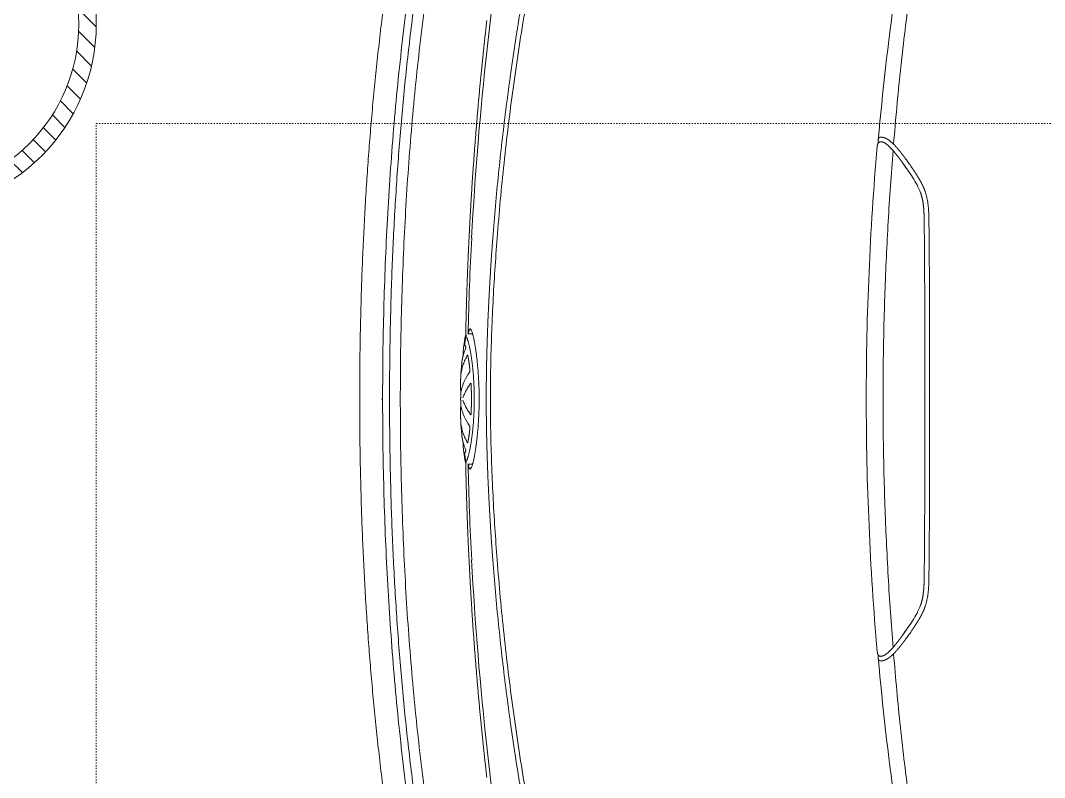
# Model space of a CAD drawing. Extents: x -1417 to 34975, y -245 to 8298.
# Drawn here: x 30842.7 to 30925.2, y 991.8 to 1052.8 of the extents above; entities that cross this region are included whole.
import ezdxf
from ezdxf.xclip import XClip

# ---------------------------------------------------------------- set-up
doc = ezdxf.new("R2010")
doc.units = 0
doc.header["$XCLIPFRAME"] = 0
doc.linetypes.add('DOT2', pattern=[0.125, 0, -0.125])
doc.layers.get('0').update_dxf_attribs({"color": 9, "lineweight": 9})
for name, color, linetype, lineweight in [('04', 9, 'Continuous', 9), ('10', 9, 'Continuous', 9), ('20', 9, 'DOT2', 9), ('35H', 9, 'Continuous', 9)]:
    doc.layers.add(name, color=color, linetype=linetype, lineweight=lineweight)

# ---------------------------------------------------------------- blocks, each defined once
blk = doc.blocks.new('p-araba-polo')
at = {"extrusion": (0, 0, -1)}
for p, q in [((3.79074, 0.25761), (3.79091, 0.25763)), ((3.80464, 0.1298), (3.80467, 0.1298)), ((3.80465, 0.12959), (3.80465, 0.12959)), ((3.825, 0.05418), (3.825, 0.05418)), ((3.82749, 0.05241), (3.82504, 0.0525)), ((3.83399, 0.01603), (3.83399, 0.01568)), ((3.83407, 0.01405), (3.8341, 0.01382)), ((3.83369, 0.00628), (3.83371, 0.0061)), ((3.89702, 0), (3.89778, 0)), ((3.45959, 0), (3.45965, 0))]:
    blk.add_line(p, q, dxfattribs=at)
for p, q in [((3.45959, 0), (3.45965, 0)), ((3.89702, 0), (3.89778, 0)), ((3.83369, -0.00628), (3.83371, -0.0061)), ((3.83399, -0.01603), (3.83399, -0.01568)), ((3.83407, -0.01405), (3.8341, -0.01382)), ((3.825, -0.05418), (3.825, -0.05418)), ((3.82749, -0.05241), (3.82504, -0.0525)), ((3.80464, -0.1298), (3.80467, -0.1298)), ((3.80465, -0.12959), (3.80465, -0.12959)), ((3.79074, -0.25761), (3.79091, -0.25762))]:
    blk.add_line(p, q)
for points, degree, knots in [([(3.81742, 0.64441), (3.8199, 0.63799), (3.82486, 0.62513), (3.83179, 0.60561), (3.83837, 0.5859), (3.84459, 0.566), (3.85047, 0.54593), (3.85602, 0.52571), (3.86125, 0.50535), (3.86618, 0.48486), (3.87081, 0.46426), (3.87516, 0.44355), (3.87923, 0.42276), (3.88305, 0.40188), (3.88661, 0.38093), (3.88992, 0.35993), (3.893, 0.33887), (3.89585, 0.31777), (3.89848, 0.29664), (3.9009, 0.27548), (3.90311, 0.2543), (3.90512, 0.2331), (3.90693, 0.21189), (3.90856, 0.19068), (3.91, 0.16947), (3.91126, 0.14826), (3.91235, 0.12705), (3.91326, 0.10585), (3.914, 0.08466), (3.91457, 0.06349), (3.91498, 0.04232), (3.91523, 0.02116), (3.91526, 0.00705), (3.91528, 0)], 3, [0, 0, 0, 0, 0.031503, 0.063111, 0.094824, 0.126637, 0.158547, 0.190546, 0.222628, 0.254786, 0.287011, 0.319297, 0.351636, 0.384021, 0.416445, 0.448899, 0.481372, 0.513858, 0.546357, 0.578861, 0.611362, 0.643854, 0.676332, 0.708795, 0.741239, 0.773662, 0.806063, 0.838441, 0.870794, 0.903125, 0.935433, 0.967723, 1, 1, 1, 1]), ([(3.89681, 0), (3.89677, 0.01209), (3.89668, 0.03627), (3.89592, 0.07253), (3.89472, 0.10879), (3.893, 0.14502), (3.89078, 0.18122), (3.88803, 0.21739), (3.88473, 0.25351), (3.88084, 0.28957), (3.87635, 0.32556), (3.87122, 0.36147), (3.86539, 0.39727), (3.85883, 0.43295), (3.85148, 0.46847), (3.84326, 0.5038), (3.83413, 0.5389), (3.82397, 0.57372), (3.8128, 0.60824), (3.80432, 0.63089), (3.80008, 0.64221)], 3, [0, 0, 0, 0, 0.055558, 0.111113, 0.166668, 0.222224, 0.277781, 0.333337, 0.388894, 0.44445, 0.500005, 0.55556, 0.611116, 0.666671, 0.722227, 0.777783, 0.833339, 0.888892, 0.944445, 1, 1, 1, 1]), ([(3.72994, 0.54604), (3.73264, 0.53633), (3.73805, 0.51692), (3.74565, 0.48765), (3.75287, 0.45828), (3.75968, 0.42881), (3.76609, 0.39923), (3.77208, 0.36956), (3.77765, 0.33981), (3.78281, 0.30999), (3.78754, 0.28008), (3.79185, 0.25011), (3.79573, 0.22007), (3.79916, 0.18997), (3.80219, 0.15981), (3.80383, 0.13967), (3.80465, 0.12959)], 3, [0, 0, 0, 0, 0.071461, 0.142913, 0.214376, 0.285822, 0.357282, 0.428734, 0.500167, 0.571583, 0.64299, 0.714393, 0.785796, 0.857198, 0.928599, 1, 1, 1, 1]), ([(3.77711, 0.5097), (3.78244, 0.4843), (3.7966, 0.40882), (3.81414, 0.28235), (3.82249, 0.1806), (3.82515, 0.12975)], 3, [0, 0, 0, 0, 0.20268, 0.601651, 1, 1, 1, 1]), ([(3.48556, 0.2052), (3.48473, 0.21503), (3.48306, 0.23466), (3.47914, 0.27381), (3.47334, 0.32271), (3.46687, 0.36659), (3.46194, 0.39586), (3.45932, 0.41061), (3.45657, 0.4254), (3.4546, 0.43525), (3.45361, 0.44019)], 3, [0, 0, 0, 0, 0.12452, 0.248713, 0.496885, 0.746467, 0.809383, 0.872586, 0.936113, 1, 1, 1, 1]), ([(3.88258, 0), (3.88254, 0.01154), (3.88246, 0.03461), (3.88176, 0.06921), (3.88065, 0.10381), (3.87907, 0.13838), (3.87703, 0.17293), (3.8745, 0.20745), (3.87145, 0.24192), (3.86787, 0.27635), (3.86371, 0.31071), (3.85904, 0.34413), (3.85392, 0.37661), (3.85005, 0.3976), (3.84812, 0.40809)], 3, [0, 0, 0, 0, 0.084393, 0.168775, 0.253159, 0.337558, 0.421942, 0.506321, 0.590718, 0.675107, 0.759486, 0.843869, 0.92194, 1, 1, 1, 1]), ([(3.85654, 0.40987), (3.85802, 0.40194), (3.86099, 0.38606), (3.86495, 0.36215), (3.8686, 0.3382), (3.87191, 0.3142), (3.87492, 0.29015), (3.87764, 0.26607), (3.88009, 0.24197), (3.88227, 0.21783), (3.8842, 0.19368), (3.88589, 0.16951), (3.88733, 0.14532), (3.88854, 0.12112), (3.88953, 0.09691), (3.89029, 0.07269), (3.89083, 0.04846), (3.89117, 0.02423), (3.89121, 0.00808), (3.89123, 0)], 3, [0, 0, 0, 0, 0.058823, 0.117646, 0.17647, 0.235293, 0.294117, 0.35294, 0.411764, 0.470587, 0.529411, 0.588234, 0.647058, 0.705882, 0.764705, 0.823529, 0.882353, 0.941176, 1, 1, 1, 1]), ([(3.79427, 0.25822), (3.79543, 0.24968), (3.79774, 0.23261), (3.80081, 0.20694), (3.80358, 0.18124), (3.80605, 0.15549), (3.80742, 0.1383), (3.80811, 0.1297)], 3, [0, 0, 0, 0, 0.200035, 0.400025, 0.600021, 0.8, 1, 1, 1, 1]), ([(3.48804, 0.20746), (3.48762, 0.20711), (3.48676, 0.20639), (3.48596, 0.2056), (3.48556, 0.2052)], 3, [0, 0, 0, 0, 0.499798, 1, 1, 1, 1]), ([(3.49759, 0.20983), (3.49766, 0.20967), (3.49779, 0.20936), (3.49791, 0.20861), (3.4979, 0.20795), (3.49786, 0.20748)], 3, [0, 0, 0, 0, 0.249881, 0.499707, 1, 1, 1, 1]), ([(3.48725, 0.20146), (3.48683, 0.201), (3.4864, 0.20053), (3.48598, 0.20005), (3.48598, 0.20004)], 3, [0, 0, 0, 0, 0.98477, 1, 1, 1, 1]), ([(3.49406, 0), (3.49403, 0.00953), (3.49396, 0.02861), (3.49341, 0.05721), (3.49256, 0.08581), (3.49139, 0.1144), (3.48991, 0.14297), (3.48815, 0.17152), (3.4867, 0.19053), (3.48598, 0.20004)], 3, [0, 0, 0, 0, 0.142857, 0.285713, 0.428571, 0.57143, 0.714285, 0.857141, 1, 1, 1, 1]), ([(3.48598, 0.20004), (3.48598, 0.20003), (3.48598, 0.20002), (3.48598, 0.19998), (3.48598, 0.20001), (3.48598, 0.20003), (3.48598, 0.20004), (3.48598, 0.20004), (3.48598, 0.20004), (3.48598, 0.20004)], 3, [0, 0, 0, 0, 0.339646, 0.501479, 0.627426, 1, 1, 1, 1, 1, 1, 1]), ([(3.49224, 0.20591), (3.49179, 0.2056), (3.49091, 0.20499), (3.48964, 0.20389), (3.48842, 0.20271), (3.48764, 0.20187), (3.48725, 0.20146)], 3, [0, 0, 0, 0, 0.251991, 0.502315, 0.75048, 1, 1, 1, 1]), ([(3.47115, 0.18677), (3.47153, 0.18733), (3.4723, 0.18844), (3.47386, 0.19066), (3.47505, 0.1923), (3.47584, 0.1934)], 3, [0, 0, 0, 0, 0.250034, 0.500022, 1, 1, 1, 1]), ([(3.47866, 0.19072), (3.47791, 0.18967), (3.4764, 0.18758), (3.47494, 0.18546), (3.47421, 0.1844)], 3, [0, 0, 0, 0, 0.499955, 1, 1, 1, 1]), ([(3.47421, 0.1844), (3.47289, 0.18244), (3.47025, 0.17855), (3.46653, 0.17254), (3.46472, 0.1682), (3.46382, 0.16604)], 3, [0, 0, 0, 0, 0.334985, 0.668743, 1, 1, 1, 1]), ([(3.45704, 0.13897), (3.45705, 0.14025), (3.45709, 0.14296), (3.45716, 0.14754), (3.45735, 0.15241), (3.45782, 0.15742), (3.4585, 0.16133), (3.45927, 0.16444), (3.45977, 0.16598), (3.46001, 0.16675)], 3, [0, 0, 0, 0, 0.137192, 0.28895, 0.489273, 0.658174, 0.826629, 0.913291, 1, 1, 1, 1]), ([(3.46085, 0.13888), (3.46074, 0.1273), (3.46054, 0.10415), (3.46045, 0.06942), (3.46038, 0.0347), (3.46038, 0.01156), (3.46038, 0)], 3, [0, 0, 0, 0, 0.250071, 0.500208, 0.75029, 1, 1, 1, 1]), ([(3.80465, 0.12959), (3.80528, 0.12098), (3.80655, 0.10374), (3.80802, 0.07785), (3.80914, 0.05193), (3.8099, 0.02598), (3.81, 0.00866), (3.81005, 0)], 3, [0, 0, 0, 0, 0.200002, 0.400004, 0.600006, 0.800004, 1, 1, 1, 1]), ([(3.81912, 0), (3.81913, 0.00159), (3.81914, 0.00477), (3.81926, 0.00951), (3.81945, 0.01418), (3.81971, 0.01874), (3.82003, 0.02317), (3.82041, 0.02742), (3.82083, 0.03148), (3.82147, 0.03676), (3.82237, 0.0428), (3.8235, 0.04876), (3.82459, 0.05312), (3.82559, 0.05592), (3.82613, 0.05627), (3.8264, 0.05645)], 3, [0, 0, 0, 0, 0.053459, 0.106949, 0.160444, 0.213932, 0.267411, 0.320881, 0.374346, 0.427801, 0.542282, 0.656752, 0.771187, 0.885587, 1, 1, 1, 1]), ([(3.8264, 0.05645), (3.82652, 0.05641), (3.82676, 0.05634), (3.82706, 0.05571), (3.82733, 0.05471), (3.82752, 0.05354), (3.82763, 0.0527), (3.82766, 0.0524)], 3, [0, 0, 0, 0, 0.222511, 0.444984, 0.66744, 0.889893, 1, 1, 1, 1]), ([(3.83076, 0.04783), (3.83073, 0.04804), (3.83064, 0.04868), (3.83046, 0.04953), (3.83019, 0.05019), (3.82998, 0.05027), (3.82987, 0.05031)], 3, [0, 0, 0, 0, 0.124986, 0.416626, 0.708282, 1, 1, 1, 1]), ([(3.82987, 0.05031), (3.82998, 0.05027), (3.83021, 0.05017), (3.83049, 0.04943), (3.83065, 0.04861), (3.83072, 0.04809), (3.83073, 0.04805)], 3, [0, 0, 0, 0, 0.324984, 0.649899, 0.974799, 1, 1, 1, 1]), ([(3.82865, 0.04841), (3.82865, 0.04841), (3.82865, 0.04841), (3.82865, 0.04841), (3.82865, 0.04841), (3.82865, 0.04841), (3.82865, 0.04841), (3.82865, 0.04841), (3.82865, 0.04841), (3.82865, 0.04841), (3.82865, 0.04841), (3.82865, 0.04841), (3.82865, 0.04841)], 6, [0, 0, 0, 0, 0, 0, 0, 1, 1, 1, 1, 1, 1, 1, 1, 1, 1, 1, 1, 1]), ([(3.82865, 0.04841), (3.82865, 0.04841), (3.82865, 0.04841), (3.82865, 0.04841), (3.82865, 0.04841), (3.82865, 0.04841), (3.82865, 0.04841), (3.82865, 0.04841), (3.82865, 0.04841), (3.82865, 0.04841), (3.82865, 0.04841), (3.82865, 0.04841), (3.82865, 0.04841)], 6, [0, 0, 0, 0, 0, 0, 0, 1, 1, 1, 1, 1, 1, 1, 1, 1, 1, 1, 1, 1]), ([(3.82865, 0.04841), (3.82865, 0.04841), (3.82865, 0.04841), (3.82865, 0.04841), (3.82865, 0.04841), (3.82865, 0.04841), (3.82865, 0.04841), (3.82865, 0.04841), (3.82865, 0.04841), (3.82865, 0.04841), (3.82865, 0.04841), (3.82865, 0.04841), (3.82865, 0.04841)], 6, [0, 0, 0, 0, 0, 0, 0, 1, 1, 1, 1, 1, 1, 1, 1, 1, 1, 1, 1, 1]), ([(3.82865, 0.04841), (3.82865, 0.04841), (3.82865, 0.04841), (3.82865, 0.04841), (3.82865, 0.04841), (3.82865, 0.04841), (3.82865, 0.04841), (3.82865, 0.04841), (3.82865, 0.04841), (3.82865, 0.04841), (3.82865, 0.04841), (3.82865, 0.04841), (3.82865, 0.04841)], 6, [0, 0, 0, 0, 0, 0, 0, 1, 1, 1, 1, 1, 1, 1, 1, 1, 1, 1, 1, 1]), ([(3.82993, 0.04216), (3.83004, 0.04245), (3.83027, 0.04303), (3.83059, 0.04352), (3.83078, 0.04358), (3.83087, 0.04362)], 3, [0, 0, 0, 0, 0.333368, 0.666619, 1, 1, 1, 1]), ([(3.83068, 0.04838), (3.83068, 0.04838), (3.83068, 0.04838), (3.83068, 0.04838), (3.83068, 0.04838), (3.83068, 0.04838), (3.83068, 0.04838)], 3, [0, 0, 0, 0, 1, 1, 1, 1, 1, 1, 1]), ([(3.83068, 0.04838), (3.83068, 0.04838), (3.83068, 0.04838), (3.83068, 0.04838), (3.83068, 0.04838), (3.83068, 0.04838), (3.83068, 0.04838)], 3, [0, 0, 0, 0, 1, 1, 1, 1, 1, 1, 1]), ([(3.83214, 0.03443), (3.83212, 0.03499), (3.83208, 0.03639), (3.83198, 0.03838), (3.83184, 0.04026), (3.83166, 0.04175), (3.83144, 0.04282), (3.83118, 0.04349), (3.83097, 0.04358), (3.83087, 0.04362)], 3, [0, 0, 0, 0, 0.095639, 0.246362, 0.397085, 0.547809, 0.698525, 0.849236, 1, 1, 1, 1]), ([(3.82822, 0.03517), (3.82807, 0.03433), (3.82776, 0.03264), (3.82732, 0.02975), (3.82689, 0.02662), (3.82663, 0.02434), (3.8265, 0.0232)], 3, [0, 0, 0, 0, 0.250018, 0.499981, 0.749953, 1, 1, 1, 1]), ([(3.8265, 0.0232), (3.82663, 0.02434), (3.82689, 0.02662), (3.82732, 0.02975), (3.82776, 0.03264), (3.82807, 0.03433), (3.82822, 0.03517)], 3, [0, 0, 0, 0, 0.250047, 0.500019, 0.749982, 1, 1, 1, 1]), ([(3.82843, 0.03528), (3.82838, 0.03533), (3.8283, 0.03542), (3.82825, 0.03525), (3.82822, 0.03517)], 3, [0, 0, 0, 0, 0.499975, 1, 1, 1, 1]), ([(3.82822, 0.03517), (3.82825, 0.03525), (3.8283, 0.03542), (3.82838, 0.03533), (3.82843, 0.03528)], 3, [0, 0, 0, 0, 0.500025, 1, 1, 1, 1]), ([(3.83296, 0.02424), (3.83263, 0.02547), (3.83196, 0.02794), (3.83045, 0.03162), (3.8291, 0.03406), (3.82843, 0.03528)], 3, [0, 0, 0, 0, 0.333484, 0.666792, 1, 1, 1, 1]), ([(3.82843, 0.03528), (3.8291, 0.03406), (3.83045, 0.03162), (3.83196, 0.02794), (3.83263, 0.02547), (3.83296, 0.02424)], 3, [0, 0, 0, 0, 0.333208, 0.666516, 1, 1, 1, 1]), ([(3.83192, 0.03522), (3.83168, 0.03607), (3.83118, 0.03776), (3.83049, 0.03945), (3.83015, 0.04029)], 3, [0, 0, 0, 0, 0.500043, 1, 1, 1, 1]), ([(3.8265, 0.0232), (3.82649, 0.02302), (3.82647, 0.02267), (3.82656, 0.02206), (3.82666, 0.02185), (3.82672, 0.02174)], 3, [0, 0, 0, 0, 0.33283, 0.66493, 1, 1, 1, 1]), ([(3.82672, 0.02174), (3.82666, 0.02185), (3.82656, 0.02206), (3.82647, 0.02267), (3.82649, 0.02302), (3.8265, 0.0232)], 3, [0, 0, 0, 0, 0.33507, 0.66717, 1, 1, 1, 1]), ([(3.834, 0.01578), (3.83396, 0.01719), (3.83387, 0.02001), (3.83326, 0.02283), (3.83296, 0.02424)], 3, [0, 0, 0, 0, 0.5, 1, 1, 1, 1]), ([(3.83296, 0.02424), (3.83326, 0.02283), (3.83387, 0.02001), (3.83396, 0.01719), (3.834, 0.01578)], 3, [0, 0, 0, 0, 0.5, 1, 1, 1, 1]), ([(3.826, 0.01258), (3.82595, 0.01263), (3.82583, 0.01272), (3.82567, 0.01244), (3.82564, 0.01209), (3.82562, 0.01191)], 3, [0, 0, 0, 0, 0.339087, 0.670021, 1, 1, 1, 1]), ([(3.82562, 0.01191), (3.82564, 0.01209), (3.82567, 0.01244), (3.82583, 0.01272), (3.82595, 0.01263), (3.826, 0.01258)], 3, [0, 0, 0, 0, 0.329979, 0.660913, 1, 1, 1, 1]), ([(3.83219, 0.0009), (3.83182, 0.00189), (3.83108, 0.00385), (3.82963, 0.00678), (3.82798, 0.00969), (3.82666, 0.01162), (3.826, 0.01258)], 3, [0, 0, 0, 0, 0.249999, 0.5, 0.75, 1, 1, 1, 1]), ([(3.826, 0.01258), (3.82666, 0.01162), (3.82798, 0.00969), (3.82963, 0.00678), (3.83108, 0.00385), (3.83182, 0.00189), (3.83219, 0.0009)], 3, [0, 0, 0, 0, 0.25, 0.5, 0.750001, 1, 1, 1, 1]), ([(3.83367, 0.00843), (3.83367, 0.00842), (3.83367, 0.00842), (3.83367, 0.00842), (3.83367, 0.00842), (3.83367, 0.00843), (3.83367, 0.00843)], 3, [0, 0, 0, 0, 1, 1, 1, 1.000001, 1.000001, 1.000001, 1.000001]), ([(3.83409, 0.01396), (3.83418, 0.01259), (3.83434, 0.00999), (3.83406, 0.00738), (3.83393, 0.00614)], 3, [0, 0, 0, 0, 0.525068, 1, 1, 1, 1]), ([(3.834, 0.01578), (3.834, 0.01568), (3.834, 0.01547), (3.83403, 0.01488), (3.83406, 0.01428), (3.83408, 0.01407), (3.83409, 0.01396)], 3, [0, 0, 0, 0, 0.244155, 0.495076, 0.749761, 1, 1, 1, 1]), ([(3.46085, -0.13888), (3.46074, -0.1273), (3.46054, -0.10415), (3.46045, -0.06942), (3.46038, -0.0347), (3.46038, -0.01156), (3.46038, 0)], 3, [0, 0, 0, 0, 0.250071, 0.500208, 0.75029, 1, 1, 1, 1]), ([(3.49406, 0), (3.49403, -0.00953), (3.49396, -0.02861), (3.49341, -0.05721), (3.49256, -0.08581), (3.49139, -0.1144), (3.48991, -0.14297), (3.48815, -0.17152), (3.4867, -0.19053), (3.48598, -0.20004)], 3, [0, 0, 0, 0, 0.142857, 0.285713, 0.428571, 0.57143, 0.714285, 0.857141, 1, 1, 1, 1]), ([(3.89681, 0), (3.89677, -0.01209), (3.89668, -0.03627), (3.89592, -0.07253), (3.89472, -0.10878), (3.893, -0.14501), (3.89078, -0.18122), (3.88803, -0.21739), (3.88473, -0.25351), (3.88084, -0.28957), (3.87635, -0.32556), (3.87122, -0.36147), (3.86539, -0.39727), (3.85883, -0.43294), (3.85148, -0.46846), (3.84326, -0.5038), (3.83413, -0.5389), (3.82397, -0.57372), (3.8128, -0.60824), (3.80432, -0.63088), (3.80008, -0.64221)], 3, [0, 0, 0, 0, 0.055558, 0.111113, 0.166668, 0.222224, 0.277781, 0.333337, 0.388894, 0.44445, 0.500005, 0.55556, 0.611116, 0.666671, 0.722227, 0.777783, 0.833339, 0.888892, 0.944445, 1, 1, 1, 1]), ([(3.80465, -0.12959), (3.80528, -0.12098), (3.80655, -0.10374), (3.80802, -0.07785), (3.80914, -0.05193), (3.8099, -0.02598), (3.81, -0.00866), (3.81005, 0)], 3, [0, 0, 0, 0, 0.200002, 0.400004, 0.600006, 0.800004, 1, 1, 1, 1]), ([(3.81742, -0.64441), (3.8199, -0.63799), (3.82486, -0.62513), (3.83179, -0.60561), (3.83837, -0.5859), (3.84459, -0.566), (3.85047, -0.54593), (3.85602, -0.52571), (3.86125, -0.50535), (3.86618, -0.48486), (3.87081, -0.46426), (3.87516, -0.44355), (3.87923, -0.42275), (3.88305, -0.40188), (3.88661, -0.38093), (3.88992, -0.35992), (3.893, -0.33887), (3.89585, -0.31777), (3.89848, -0.29664), (3.9009, -0.27548), (3.90311, -0.25429), (3.90512, -0.2331), (3.90693, -0.21189), (3.90856, -0.19068), (3.91, -0.16947), (3.91126, -0.14826), (3.91235, -0.12705), (3.91326, -0.10585), (3.914, -0.08466), (3.91457, -0.06348), (3.91498, -0.04231), (3.91523, -0.02115), (3.91526, -0.00705), (3.91528, 0)], 3, [0, 0, 0, 0, 0.031503, 0.063111, 0.094824, 0.126637, 0.158547, 0.190546, 0.222628, 0.254786, 0.287011, 0.319297, 0.351636, 0.384021, 0.416445, 0.448899, 0.481372, 0.513858, 0.546357, 0.578861, 0.611362, 0.643854, 0.676332, 0.708795, 0.741239, 0.773662, 0.806063, 0.838441, 0.870794, 0.903125, 0.935433, 0.967723, 1, 1, 1, 1]), ([(3.81912, 0), (3.81913, -0.00159), (3.81914, -0.00477), (3.81926, -0.00951), (3.81945, -0.01418), (3.81971, -0.01874), (3.82003, -0.02317), (3.82041, -0.02742), (3.82083, -0.03148), (3.82147, -0.03676), (3.82237, -0.0428), (3.8235, -0.04876), (3.82459, -0.05312), (3.82559, -0.05592), (3.82613, -0.05627), (3.8264, -0.05645)], 3, [0, 0, 0, 0, 0.053459, 0.106949, 0.160444, 0.213932, 0.267411, 0.320881, 0.374346, 0.427801, 0.542282, 0.656752, 0.771187, 0.885587, 1, 1, 1, 1]), ([(3.88258, 0), (3.88254, -0.01154), (3.88246, -0.03461), (3.88176, -0.06921), (3.88065, -0.1038), (3.87907, -0.13838), (3.87703, -0.17293), (3.8745, -0.20745), (3.87145, -0.24192), (3.86787, -0.27635), (3.86371, -0.31071), (3.85904, -0.34413), (3.85392, -0.37661), (3.85005, -0.3976), (3.84812, -0.40809)], 3, [0, 0, 0, 0, 0.084393, 0.168775, 0.253159, 0.337558, 0.421942, 0.506321, 0.590718, 0.675107, 0.759486, 0.843869, 0.92194, 1, 1, 1, 1]), ([(3.85654, -0.40987), (3.85802, -0.40193), (3.86099, -0.38606), (3.86495, -0.36215), (3.8686, -0.3382), (3.87191, -0.31419), (3.87492, -0.29015), (3.87764, -0.26607), (3.88009, -0.24196), (3.88227, -0.21783), (3.8842, -0.19368), (3.88589, -0.1695), (3.88733, -0.14532), (3.88854, -0.12112), (3.88953, -0.0969), (3.89029, -0.07268), (3.89083, -0.04846), (3.89117, -0.02423), (3.89121, -0.00808), (3.89123, 0)], 3, [0, 0, 0, 0, 0.058823, 0.117646, 0.17647, 0.235293, 0.294117, 0.35294, 0.411764, 0.470587, 0.529411, 0.588234, 0.647058, 0.705882, 0.764705, 0.823529, 0.882353, 0.941176, 1, 1, 1, 1]), ([(3.83219, -0.0009), (3.83182, -0.00188), (3.83108, -0.00385), (3.82963, -0.00677), (3.82798, -0.00969), (3.82666, -0.01162), (3.826, -0.01258)], 3, [0, 0, 0, 0, 0.249999, 0.5, 0.75, 1, 1, 1, 1]), ([(3.826, -0.01258), (3.82666, -0.01162), (3.82798, -0.00969), (3.82963, -0.00677), (3.83108, -0.00385), (3.83182, -0.00188), (3.83219, -0.0009)], 3, [0, 0, 0, 0, 0.25, 0.5, 0.750001, 1, 1, 1, 1]), ([(3.83409, -0.01396), (3.83418, -0.01259), (3.83434, -0.00999), (3.83406, -0.00738), (3.83393, -0.00614)], 3, [0, 0, 0, 0, 0.525068, 1, 1, 1, 1]), ([(3.826, -0.01258), (3.82595, -0.01263), (3.82583, -0.01272), (3.82567, -0.01243), (3.82564, -0.01209), (3.82562, -0.01191)], 3, [0, 0, 0, 0, 0.339087, 0.670021, 1, 1, 1, 1]), ([(3.82562, -0.01191), (3.82564, -0.01209), (3.82567, -0.01243), (3.82583, -0.01272), (3.82595, -0.01263), (3.826, -0.01258)], 3, [0, 0, 0, 0, 0.329979, 0.660913, 1, 1, 1, 1]), ([(3.834, -0.01578), (3.83396, -0.01719), (3.83387, -0.02001), (3.83326, -0.02283), (3.83296, -0.02424)], 3, [0, 0, 0, 0, 0.5, 1, 1, 1, 1]), ([(3.83296, -0.02424), (3.83326, -0.02283), (3.83387, -0.02001), (3.83396, -0.01719), (3.834, -0.01578)], 3, [0, 0, 0, 0, 0.5, 1, 1, 1, 1]), ([(3.83367, -0.00842), (3.83367, -0.00842), (3.83367, -0.00842), (3.83367, -0.00842), (3.83367, -0.00842), (3.83367, -0.00842), (3.83367, -0.00842)], 3, [0, 0, 0, 0, 1, 1, 1, 1.000001, 1.000001, 1.000001, 1.000001]), ([(3.834, -0.01578), (3.834, -0.01568), (3.834, -0.01547), (3.83403, -0.01488), (3.83406, -0.01428), (3.83408, -0.01406), (3.83409, -0.01396)], 3, [0, 0, 0, 0, 0.244155, 0.495076, 0.749761, 1, 1, 1, 1]), ([(3.8265, -0.0232), (3.82649, -0.02302), (3.82647, -0.02266), (3.82656, -0.02206), (3.82666, -0.02185), (3.82672, -0.02174)], 3, [0, 0, 0, 0, 0.33283, 0.66493, 1, 1, 1, 1]), ([(3.82672, -0.02174), (3.82666, -0.02185), (3.82656, -0.02206), (3.82647, -0.02266), (3.82649, -0.02302), (3.8265, -0.0232)], 3, [0, 0, 0, 0, 0.33507, 0.66717, 1, 1, 1, 1]), ([(3.82822, -0.03516), (3.82807, -0.03432), (3.82776, -0.03264), (3.82732, -0.02975), (3.82689, -0.02662), (3.82663, -0.02434), (3.8265, -0.0232)], 3, [0, 0, 0, 0, 0.250018, 0.499981, 0.749953, 1, 1, 1, 1]), ([(3.8265, -0.0232), (3.82663, -0.02434), (3.82689, -0.02662), (3.82732, -0.02975), (3.82776, -0.03264), (3.82807, -0.03432), (3.82822, -0.03516)], 3, [0, 0, 0, 0, 0.250047, 0.500019, 0.749982, 1, 1, 1, 1]), ([(3.83296, -0.02424), (3.83263, -0.02547), (3.83196, -0.02794), (3.83045, -0.03162), (3.8291, -0.03406), (3.82843, -0.03528)], 3, [0, 0, 0, 0, 0.333484, 0.666792, 1, 1, 1, 1]), ([(3.82843, -0.03528), (3.8291, -0.03406), (3.83045, -0.03162), (3.83196, -0.02794), (3.83263, -0.02547), (3.83296, -0.02424)], 3, [0, 0, 0, 0, 0.333208, 0.666516, 1, 1, 1, 1]), ([(3.82843, -0.03528), (3.82838, -0.03533), (3.8283, -0.03542), (3.82825, -0.03525), (3.82822, -0.03516)], 3, [0, 0, 0, 0, 0.499975, 1, 1, 1, 1]), ([(3.82822, -0.03516), (3.82825, -0.03525), (3.8283, -0.03542), (3.82838, -0.03533), (3.82843, -0.03528)], 3, [0, 0, 0, 0, 0.500025, 1, 1, 1, 1]), ([(3.83192, -0.03522), (3.83168, -0.03607), (3.83118, -0.03776), (3.83049, -0.03945), (3.83015, -0.04029)], 3, [0, 0, 0, 0, 0.500043, 1, 1, 1, 1]), ([(3.83214, -0.03443), (3.83212, -0.03499), (3.83208, -0.03639), (3.83198, -0.03838), (3.83184, -0.04026), (3.83166, -0.04175), (3.83144, -0.04282), (3.83118, -0.04349), (3.83097, -0.04357), (3.83087, -0.04362)], 3, [0, 0, 0, 0, 0.095639, 0.246362, 0.397085, 0.547809, 0.698525, 0.849236, 1, 1, 1, 1]), ([(3.82865, -0.04841), (3.82865, -0.04841), (3.82865, -0.04841), (3.82865, -0.04841), (3.82865, -0.04841), (3.82865, -0.04841), (3.82865, -0.04841), (3.82865, -0.04841), (3.82865, -0.04841), (3.82865, -0.04841), (3.82865, -0.04841), (3.82865, -0.04841), (3.82865, -0.04841)], 6, [0, 0, 0, 0, 0, 0, 0, 1, 1, 1, 1, 1, 1, 1, 1, 1, 1, 1, 1, 1]), ([(3.82865, -0.04841), (3.82865, -0.04841), (3.82865, -0.04841), (3.82865, -0.04841), (3.82865, -0.04841), (3.82865, -0.04841), (3.82865, -0.04841), (3.82865, -0.04841), (3.82865, -0.04841), (3.82865, -0.04841), (3.82865, -0.04841), (3.82865, -0.04841), (3.82865, -0.04841)], 6, [0, 0, 0, 0, 0, 0, 0, 1, 1, 1, 1, 1, 1, 1, 1, 1, 1, 1, 1, 1]), ([(3.82865, -0.04841), (3.82865, -0.04841), (3.82865, -0.04841), (3.82865, -0.04841), (3.82865, -0.04841), (3.82865, -0.04841), (3.82865, -0.04841), (3.82865, -0.04841), (3.82865, -0.04841), (3.82865, -0.04841), (3.82865, -0.04841), (3.82865, -0.04841), (3.82865, -0.04841)], 6, [0, 0, 0, 0, 0, 0, 0, 1, 1, 1, 1, 1, 1, 1, 1, 1, 1, 1, 1, 1]), ([(3.82865, -0.04841), (3.82865, -0.04841), (3.82865, -0.04841), (3.82865, -0.04841), (3.82865, -0.04841), (3.82865, -0.04841), (3.82865, -0.04841), (3.82865, -0.04841), (3.82865, -0.04841), (3.82865, -0.04841), (3.82865, -0.04841), (3.82865, -0.04841), (3.82865, -0.04841)], 6, [0, 0, 0, 0, 0, 0, 0, 1, 1, 1, 1, 1, 1, 1, 1, 1, 1, 1, 1, 1]), ([(3.83076, -0.04783), (3.83073, -0.04803), (3.83064, -0.04868), (3.83046, -0.04953), (3.83019, -0.05019), (3.82998, -0.05027), (3.82987, -0.05031)], 3, [0, 0, 0, 0, 0.124986, 0.416626, 0.708282, 1, 1, 1, 1]), ([(3.82987, -0.05031), (3.82998, -0.05026), (3.83021, -0.05017), (3.83049, -0.04943), (3.83065, -0.04861), (3.83072, -0.04809), (3.83073, -0.04805)], 3, [0, 0, 0, 0, 0.324984, 0.649899, 0.974799, 1, 1, 1, 1]), ([(3.82993, -0.04216), (3.83004, -0.04245), (3.83027, -0.04303), (3.83059, -0.04352), (3.83078, -0.04358), (3.83087, -0.04362)], 3, [0, 0, 0, 0, 0.333368, 0.666619, 1, 1, 1, 1]), ([(3.83068, -0.04838), (3.83068, -0.04838), (3.83068, -0.04838), (3.83068, -0.04838), (3.83068, -0.04838), (3.83068, -0.04838), (3.83068, -0.04838)], 3, [0, 0, 0, 0, 1, 1, 1, 1, 1, 1, 1]), ([(3.83068, -0.04838), (3.83068, -0.04838), (3.83068, -0.04838), (3.83068, -0.04838), (3.83068, -0.04838), (3.83068, -0.04838), (3.83068, -0.04838)], 3, [0, 0, 0, 0, 1, 1, 1, 1, 1, 1, 1]), ([(3.8264, -0.05645), (3.82652, -0.05641), (3.82676, -0.05633), (3.82706, -0.05571), (3.82733, -0.05471), (3.82752, -0.05354), (3.82763, -0.05269), (3.82766, -0.0524)], 3, [0, 0, 0, 0, 0.222511, 0.444984, 0.66744, 0.889893, 1, 1, 1, 1]), ([(3.72994, -0.54604), (3.73264, -0.53633), (3.73805, -0.51692), (3.74565, -0.48765), (3.75287, -0.45828), (3.75968, -0.4288), (3.76609, -0.39923), (3.77208, -0.36956), (3.77765, -0.33981), (3.78281, -0.30998), (3.78754, -0.28008), (3.79185, -0.25011), (3.79573, -0.22007), (3.79916, -0.18997), (3.80219, -0.15981), (3.80383, -0.13967), (3.80465, -0.12959)], 3, [0, 0, 0, 0, 0.071461, 0.142913, 0.214376, 0.285822, 0.357282, 0.428734, 0.500167, 0.571583, 0.64299, 0.714393, 0.785796, 0.857198, 0.928599, 1, 1, 1, 1]), ([(3.77711, -0.50969), (3.78244, -0.4843), (3.7966, -0.40882), (3.81414, -0.28235), (3.82249, -0.1806), (3.82515, -0.12975)], 3, [0, 0, 0, 0, 0.20268, 0.601651, 1, 1, 1, 1]), ([(3.79427, -0.25822), (3.79543, -0.24968), (3.79774, -0.23261), (3.80081, -0.20694), (3.80358, -0.18124), (3.80605, -0.15549), (3.80742, -0.1383), (3.80811, -0.1297)], 3, [0, 0, 0, 0, 0.200035, 0.400025, 0.600021, 0.8, 1, 1, 1, 1]), ([(3.45704, -0.13897), (3.45705, -0.14025), (3.45709, -0.14296), (3.45716, -0.14754), (3.45735, -0.15241), (3.45782, -0.15742), (3.4585, -0.16133), (3.45927, -0.16444), (3.45977, -0.16598), (3.46001, -0.16675)], 3, [0, 0, 0, 0, 0.137192, 0.28895, 0.489273, 0.658174, 0.826629, 0.913291, 1, 1, 1, 1]), ([(3.47421, -0.18439), (3.47289, -0.18244), (3.47025, -0.17855), (3.46653, -0.17254), (3.46472, -0.1682), (3.46382, -0.16603)], 3, [0, 0, 0, 0, 0.334985, 0.668743, 1, 1, 1, 1]), ([(3.47115, -0.18677), (3.47153, -0.18732), (3.4723, -0.18844), (3.47386, -0.19066), (3.47505, -0.1923), (3.47584, -0.19339)], 3, [0, 0, 0, 0, 0.250034, 0.500022, 1, 1, 1, 1]), ([(3.47866, -0.19072), (3.47791, -0.18967), (3.4764, -0.18758), (3.47494, -0.18546), (3.47421, -0.18439)], 3, [0, 0, 0, 0, 0.499955, 1, 1, 1, 1]), ([(3.48556, -0.2052), (3.48473, -0.21503), (3.48306, -0.23466), (3.47914, -0.27381), (3.47334, -0.32271), (3.46687, -0.36658), (3.46194, -0.39586), (3.45932, -0.4106), (3.45657, -0.4254), (3.4546, -0.43525), (3.45361, -0.44019)], 3, [0, 0, 0, 0, 0.12452, 0.248713, 0.496885, 0.746467, 0.809383, 0.872586, 0.936113, 1, 1, 1, 1]), ([(3.48804, -0.20746), (3.48762, -0.2071), (3.48676, -0.20639), (3.48596, -0.2056), (3.48556, -0.2052)], 3, [0, 0, 0, 0, 0.499798, 1, 1, 1, 1]), ([(3.48598, -0.20004), (3.48598, -0.20003), (3.48598, -0.20001), (3.48598, -0.19998), (3.48598, -0.20001), (3.48598, -0.20003), (3.48598, -0.20004), (3.48598, -0.20004), (3.48598, -0.20004), (3.48598, -0.20004)], 3, [0, 0, 0, 0, 0.339646, 0.501479, 0.627426, 1, 1, 1, 1, 1, 1, 1]), ([(3.48725, -0.20146), (3.48683, -0.20099), (3.4864, -0.20053), (3.48598, -0.20005), (3.48598, -0.20004)], 3, [0, 0, 0, 0, 0.98477, 1, 1, 1, 1]), ([(3.49224, -0.2059), (3.49179, -0.2056), (3.49091, -0.20499), (3.48964, -0.20389), (3.48842, -0.20271), (3.48764, -0.20187), (3.48725, -0.20146)], 3, [0, 0, 0, 0, 0.251991, 0.502315, 0.75048, 1, 1, 1, 1]), ([(3.49759, -0.20982), (3.49766, -0.20967), (3.49779, -0.20935), (3.49791, -0.20861), (3.4979, -0.20795), (3.49786, -0.20748)], 3, [0, 0, 0, 0, 0.249881, 0.499707, 1, 1, 1, 1])]:
    blk.add_open_spline(points, degree=degree, knots=knots)
for points, degree in [([(3.46378, 0.43934), (3.48058, 0.36359), (3.49096, 0.28622), (3.49788, 0.20867)], 3), ([(3.79427, 0.25822), (3.79026, 0.28709), (3.78575, 0.31588), (3.78076, 0.34459), (3.77527, 0.37319), (3.76931, 0.40168)], 5), ([(3.82994, 0.05098), (3.82912, 0.09338), (3.82748, 0.13577), (3.82504, 0.17812), (3.8218, 0.22042), (3.81777, 0.26264), (3.81293, 0.30478)], 6), ([(3.4938, 0.21061), (3.49272, 0.21033), (3.49164, 0.20987), (3.49062, 0.20932), (3.4897, 0.20873), (3.48884, 0.20811), (3.48804, 0.20746)], 6), ([(3.49224, 0.20591), (3.49314, 0.20648), (3.49405, 0.20694), (3.49495, 0.20724), (3.49581, 0.20735), (3.49655, 0.20721), (3.49713, 0.20686)], 6), ([(3.49629, 0.21078), (3.49596, 0.21085), (3.49558, 0.21088), (3.49516, 0.21087), (3.49471, 0.21082), (3.49426, 0.21073), (3.4938, 0.21061)], 6), ([(3.49759, 0.20983), (3.49747, 0.21005), (3.49733, 0.21026), (3.49714, 0.21044), (3.49691, 0.21059), (3.49662, 0.2107), (3.49629, 0.21078)], 6), ([(3.49713, 0.20686), (3.49776, 0.20649), (3.49819, 0.20594), (3.49847, 0.20526), (3.49863, 0.20447), (3.49872, 0.20358), (3.49876, 0.20263)], 6), ([(3.49788, 0.2087), (3.49786, 0.20894), (3.49782, 0.20918), (3.49777, 0.20941), (3.49769, 0.20962), (3.49759, 0.20983)], 5), ([(3.49786, 0.20747), (3.49788, 0.20773), (3.4979, 0.20799), (3.4979, 0.20823), (3.4979, 0.20847), (3.49788, 0.2087)], 5), ([(3.49788, 0.20874), (3.49794, 0.20803), (3.49794, 0.20729), (3.4979, 0.20651)], 3), ([(3.47977, 0.19855), (3.47936, 0.19804), (3.47896, 0.19753), (3.47856, 0.19702), (3.47817, 0.1965), (3.47778, 0.19599)], 5), ([(3.47866, 0.19072), (3.48006, 0.19264), (3.48149, 0.19455), (3.48294, 0.19642), (3.48443, 0.19826), (3.48598, 0.20004)], 5), ([(3.484, 0.20356), (3.48311, 0.20258), (3.48224, 0.20159), (3.4814, 0.20058), (3.48058, 0.19957), (3.47977, 0.19855)], 5), ([(3.48517, 0.2048), (3.48493, 0.20455), (3.4847, 0.20431), (3.48447, 0.20406), (3.48423, 0.20381), (3.484, 0.20356)], 5), ([(3.48556, 0.2052), (3.48543, 0.20507), (3.4853, 0.20493), (3.48517, 0.2048)], 3), ([(3.48598, 0.20004), (3.48623, 0.20033), (3.48648, 0.20061), (3.48674, 0.2009), (3.48699, 0.20117), (3.48725, 0.20146)], 5), ([(3.48725, 0.20146), (3.48804, 0.20231), (3.48881, 0.20312), (3.48961, 0.2039), (3.49046, 0.20465), (3.49134, 0.20533), (3.49224, 0.20591)], 6), ([(3.49871, 0.20339), (3.50458, 0.13577), (3.50754, 0.06789), (3.50755, 0)], 3), ([(3.47584, 0.1934), (3.47536, 0.19274), (3.47488, 0.19208), (3.47441, 0.19142), (3.47394, 0.19076), (3.47347, 0.1901)], 5), ([(3.47421, 0.1844), (3.47508, 0.18567), (3.47596, 0.18695), (3.47686, 0.18821), (3.47775, 0.18947), (3.47866, 0.19072)], 5), ([(3.47778, 0.19599), (3.47738, 0.19547), (3.47699, 0.19495), (3.47661, 0.19444), (3.47622, 0.19392), (3.47584, 0.1934)], 5), ([(3.47115, 0.18677), (3.47009, 0.18523), (3.46905, 0.18368), (3.46802, 0.18212), (3.467, 0.18055), (3.46599, 0.17894), (3.46502, 0.1773)], 6), ([(3.46502, 0.1773), (3.46454, 0.17648), (3.46406, 0.17565), (3.46359, 0.17481), (3.46314, 0.17395), (3.4627, 0.17309), (3.46227, 0.17221)], 6), ([(3.46227, 0.17221), (3.46185, 0.17133), (3.46144, 0.17044), (3.46105, 0.16953), (3.46068, 0.16862), (3.46034, 0.16769), (3.46001, 0.16675)], 6), ([(3.46085, 0.13888), (3.4609, 0.14349), (3.46097, 0.1481), (3.46105, 0.1527), (3.46137, 0.15728), (3.46228, 0.16178), (3.46382, 0.16604)], 6), ([(3.45704, 0.13897), (3.45675, 0.11579), (3.45669, 0.09264), (3.45663, 0.06948), (3.45657, 0.04631), (3.45657, 0.02316), (3.45656, 0)], 6), ([(3.81341, 0), (3.81341, 0.026), (3.81276, 0.052), (3.81163, 0.07793), (3.81008, 0.10384), (3.80811, 0.1297)], 5), ([(3.82514, 0.12975), (3.8265, 0.10396), (3.82747, 0.07815), (3.82804, 0.05233)], 3), ([(3.82302, 0), (3.82302, 0.01318), (3.8238, 0.02632), (3.82566, 0.03786), (3.82749, 0.04619), (3.8289, 0.05031), (3.82987, 0.05031)], 6), ([(3.82987, 0.05031), (3.8289, 0.05031), (3.82749, 0.04619), (3.82566, 0.03786), (3.8238, 0.02632), (3.82302, 0.01318), (3.82302, 0)], 6), ([(3.82426, 0.05166), (3.82441, 0.05194), (3.82455, 0.05216), (3.82468, 0.05233), (3.82481, 0.05244), (3.82493, 0.0525), (3.82504, 0.0525)], 6), ([(3.82514, 0.05248), (3.82513, 0.05249), (3.82511, 0.05249), (3.82509, 0.05249), (3.82508, 0.0525), (3.82506, 0.0525), (3.82504, 0.0525)], 6), ([(3.82504, 0.0525), (3.82505, 0.0525), (3.82505, 0.0525), (3.82506, 0.0525), (3.82506, 0.0525), (3.82507, 0.0525), (3.82507, 0.0525)], 6), ([(3.82759, 0.0524), (3.82757, 0.0524), (3.82756, 0.05241), (3.82754, 0.05241), (3.82752, 0.05241), (3.82751, 0.05241), (3.82749, 0.05241)], 6), ([(3.82749, 0.05241), (3.82751, 0.05241), (3.82753, 0.05241), (3.82755, 0.05241), (3.82756, 0.0524), (3.82758, 0.0524), (3.8276, 0.05239)], 6), ([(3.82749, 0.05241), (3.82751, 0.0524), (3.82754, 0.0524), (3.82756, 0.05239)], 3), ([(3.82756, 0.05239), (3.82754, 0.0524), (3.82751, 0.0524), (3.82749, 0.05241)], 3), ([(3.82924, 0.05163), (3.83003, 0.05111), (3.8302, 0.05056), (3.83031, 0.04996)], 3), ([(3.82987, 0.05031), (3.83007, 0.05031), (3.83026, 0.05013), (3.83042, 0.04975), (3.83057, 0.04919), (3.83069, 0.04844), (3.8308, 0.04752)], 6), ([(3.8308, 0.04752), (3.83069, 0.04844), (3.83057, 0.04919), (3.83042, 0.04975), (3.83026, 0.05013), (3.83007, 0.05031), (3.82987, 0.05031)], 6), ([(3.83087, 0.04362), (3.83072, 0.04473), (3.83055, 0.04585), (3.83039, 0.04697), (3.83022, 0.04808), (3.83005, 0.0492), (3.82987, 0.05031)], 6), ([(3.82987, 0.05031), (3.83005, 0.0492), (3.83022, 0.04808), (3.83039, 0.04697), (3.83055, 0.04585), (3.83072, 0.04473), (3.83087, 0.04362)], 6), ([(3.83033, 0.04983), (3.83033, 0.04982), (3.83033, 0.04982), (3.83033, 0.04981)], 3), ([(3.83033, 0.04983), (3.83033, 0.04982), (3.83033, 0.04982), (3.83033, 0.04981)], 3), ([(3.82991, 0.04193), (3.82984, 0.04182), (3.82998, 0.04072), (3.83011, 0.04043)], 3), ([(3.82991, 0.04193), (3.82984, 0.04182), (3.82998, 0.04072), (3.83011, 0.04043)], 3), ([(3.82993, 0.04216), (3.83008, 0.04257), (3.83023, 0.04292), (3.83037, 0.0432), (3.8305, 0.04341), (3.83063, 0.04355), (3.83075, 0.04362), (3.83087, 0.04362)], 7), ([(3.83069, 0.04831), (3.83106, 0.04597), (3.8314, 0.04361), (3.83172, 0.04126)], 3), ([(3.82822, 0.03517), (3.82796, 0.03378), (3.8277, 0.03227), (3.82744, 0.03065), (3.82719, 0.02892), (3.82694, 0.0271), (3.82671, 0.02519), (3.8265, 0.0232)], 7), ([(3.82822, 0.03517), (3.82824, 0.03526), (3.82826, 0.03532), (3.82829, 0.03537), (3.82832, 0.03539), (3.82835, 0.03538), (3.82839, 0.03534), (3.82843, 0.03528)], 7), ([(3.82843, 0.03528), (3.82839, 0.03534), (3.82835, 0.03538), (3.82832, 0.03539), (3.82829, 0.03537), (3.82826, 0.03532), (3.82824, 0.03526), (3.82822, 0.03517)], 7), ([(3.83179, 0.03549), (3.83183, 0.03546), (3.83185, 0.03542), (3.83188, 0.03539), (3.8319, 0.03535), (3.83191, 0.03531), (3.83192, 0.03526), (3.83192, 0.03522)], 7), ([(3.83316, 0.02833), (3.83309, 0.02931), (3.83298, 0.03029), (3.83283, 0.03128), (3.83265, 0.03227), (3.83244, 0.03325), (3.83219, 0.03423), (3.83192, 0.03522)], 7), ([(3.83192, 0.03522), (3.83219, 0.03423), (3.83244, 0.03325), (3.83265, 0.03226), (3.83283, 0.03128), (3.83298, 0.03029), (3.83309, 0.02931), (3.83316, 0.02832)], 7), ([(3.83312, 0.0288), (3.83346, 0.02511), (3.83374, 0.02142), (3.83394, 0.01772)], 3), ([(3.83312, 0.0288), (3.83346, 0.02511), (3.83374, 0.02142), (3.83394, 0.01772)], 3), ([(3.82665, 0.02199), (3.83019, 0.01682), (3.8326, 0.01154), (3.83369, 0.00628)], 3), ([(3.82665, 0.02199), (3.83019, 0.01682), (3.8326, 0.01154), (3.83369, 0.00628)], 3), ([(3.82562, 0.01191), (3.82553, 0.01025), (3.82546, 0.00858), (3.82541, 0.00688), (3.82537, 0.00517), (3.82534, 0.00345), (3.82533, 0.00172), (3.82533, 0)], 7), ([(3.826, 0.01258), (3.82593, 0.01268), (3.82585, 0.01271), (3.82578, 0.01266), (3.82571, 0.01254), (3.82566, 0.01237), (3.82563, 0.01215), (3.82562, 0.01191)], 7), ([(3.82562, 0.01191), (3.82563, 0.01215), (3.82566, 0.01237), (3.82571, 0.01254), (3.82578, 0.01266), (3.82585, 0.01271), (3.82593, 0.01268), (3.826, 0.01258)], 7), ([(3.45704, -0.13897), (3.45675, -0.11579), (3.45669, -0.09264), (3.45663, -0.06948), (3.45657, -0.04631), (3.45657, -0.02316), (3.45656, 0)], 6), ([(3.49871, -0.20339), (3.50458, -0.13577), (3.50754, -0.06788), (3.50755, 0)], 3), ([(3.81341, 0), (3.81341, -0.026), (3.81276, -0.052), (3.81163, -0.07793), (3.81008, -0.10384), (3.80811, -0.1297)], 5), ([(3.82302, 0), (3.82302, -0.01318), (3.8238, -0.02631), (3.82566, -0.03785), (3.82749, -0.04618), (3.8289, -0.05031), (3.82987, -0.05031)], 6), ([(3.82987, -0.05031), (3.8289, -0.05031), (3.82749, -0.04618), (3.82566, -0.03785), (3.8238, -0.02631), (3.82302, -0.01318), (3.82302, 0)], 6), ([(3.82562, -0.01191), (3.82553, -0.01025), (3.82546, -0.00857), (3.82541, -0.00688), (3.82537, -0.00517), (3.82534, -0.00345), (3.82533, -0.00172), (3.82533, 0)], 7), ([(3.83393, 0.00614), (3.83392, 0.00611), (3.83391, 0.00609), (3.83389, 0.00608), (3.83385, 0.00607), (3.83381, 0.00607), (3.83377, 0.00608), (3.83371, 0.00608)], 7), ([(3.83372, 0.00608), (3.83377, 0.00608), (3.83381, 0.00607), (3.83385, 0.00607), (3.83389, 0.00608), (3.83391, 0.00609), (3.83392, 0.00611), (3.83393, 0.00614)], 7), ([(3.83372, 0.00608), (3.83377, 0.00608), (3.83381, 0.00607), (3.83385, 0.00607), (3.83389, 0.00608), (3.83391, 0.00609), (3.83392, 0.00611), (3.83393, 0.00614)], 7), ([(3.83393, 0.00614), (3.83394, 0.00526), (3.83396, 0.00439), (3.83397, 0.00351), (3.83398, 0.00264), (3.83398, 0.00176), (3.834, 0.00088), (3.834, 0)], 7), ([(3.834, 0), (3.834, 0.00088), (3.83398, 0.00176), (3.83398, 0.00264), (3.83397, 0.00351), (3.83396, 0.00439), (3.83394, 0.00526), (3.83393, 0.00614)], 7), ([(3.83393, -0.00614), (3.83394, -0.00526), (3.83396, -0.00439), (3.83397, -0.00351), (3.83398, -0.00263), (3.83398, -0.00176), (3.834, -0.00088), (3.834, 0)], 7), ([(3.834, 0), (3.834, -0.00088), (3.83398, -0.00176), (3.83398, -0.00263), (3.83397, -0.00351), (3.83396, -0.00439), (3.83394, -0.00526), (3.83393, -0.00614)], 7), ([(3.89681, 0), (3.8969, 0), (3.89698, 0), (3.89707, 0), (3.89708, 0), (3.89698, 0), (3.89681, 0)], 6), ([(3.89681, 0), (3.8969, 0), (3.89698, 0), (3.89707, 0), (3.89708, 0), (3.89698, 0), (3.89681, 0)], 6), ([(3.91528, 0), (3.9153, 0), (3.91533, 0), (3.91535, 0), (3.91537, 0)], 4), ([(3.91528, 0), (3.91536, 0), (3.9154, 0), (3.91541, 0), (3.9154, 0), (3.91539, 0), (3.91537, 0)], 6), ([(3.91528, 0), (3.9153, 0), (3.91533, 0), (3.91535, 0), (3.91537, 0)], 4), ([(3.91528, 0), (3.91536, 0), (3.9154, 0), (3.91541, 0), (3.9154, 0), (3.91539, 0), (3.91537, 0)], 6), ([(3.82665, -0.02199), (3.83019, -0.01682), (3.8326, -0.01154), (3.83369, -0.00628)], 3), ([(3.82665, -0.02199), (3.83019, -0.01682), (3.8326, -0.01154), (3.83369, -0.00628)], 3), ([(3.83393, -0.00614), (3.83392, -0.00611), (3.83391, -0.00609), (3.83389, -0.00607), (3.83385, -0.00607), (3.83381, -0.00607), (3.83377, -0.00607), (3.83371, -0.00608)], 7), ([(3.83372, -0.00608), (3.83377, -0.00607), (3.83381, -0.00607), (3.83385, -0.00607), (3.83389, -0.00608), (3.83391, -0.00609), (3.83392, -0.00611), (3.83393, -0.00614)], 7), ([(3.83372, -0.00608), (3.83377, -0.00607), (3.83381, -0.00607), (3.83385, -0.00607), (3.83389, -0.00608), (3.83391, -0.00609), (3.83392, -0.00611), (3.83393, -0.00614)], 7), ([(3.826, -0.01258), (3.82593, -0.01268), (3.82585, -0.01271), (3.82578, -0.01266), (3.82571, -0.01254), (3.82566, -0.01237), (3.82563, -0.01215), (3.82562, -0.01191)], 7), ([(3.82562, -0.01191), (3.82563, -0.01215), (3.82566, -0.01237), (3.82571, -0.01254), (3.82578, -0.01266), (3.82585, -0.01271), (3.82593, -0.01268), (3.826, -0.01258)], 7), ([(3.82822, -0.03516), (3.82796, -0.03377), (3.8277, -0.03227), (3.82744, -0.03065), (3.82719, -0.02892), (3.82694, -0.0271), (3.82671, -0.02519), (3.8265, -0.0232)], 7), ([(3.83312, -0.0288), (3.83346, -0.02511), (3.83374, -0.02142), (3.83394, -0.01772)], 3), ([(3.83312, -0.0288), (3.83346, -0.02511), (3.83374, -0.02142), (3.83394, -0.01772)], 3), ([(3.83316, -0.02832), (3.83309, -0.02931), (3.83298, -0.03029), (3.83283, -0.03128), (3.83265, -0.03226), (3.83244, -0.03325), (3.83219, -0.03423), (3.83192, -0.03522)], 7), ([(3.83192, -0.03522), (3.83219, -0.03423), (3.83244, -0.03325), (3.83265, -0.03226), (3.83283, -0.03128), (3.83298, -0.03029), (3.83309, -0.02931), (3.83316, -0.02832)], 7), ([(3.82822, -0.03516), (3.82824, -0.03525), (3.82826, -0.03532), (3.82829, -0.03537), (3.82832, -0.03538), (3.82835, -0.03537), (3.82839, -0.03534), (3.82843, -0.03528)], 7), ([(3.82843, -0.03528), (3.82839, -0.03534), (3.82835, -0.03537), (3.82832, -0.03538), (3.82829, -0.03537), (3.82826, -0.03532), (3.82824, -0.03525), (3.82822, -0.03516)], 7), ([(3.82991, -0.04193), (3.82984, -0.04182), (3.82998, -0.04072), (3.83011, -0.04043)], 3), ([(3.82991, -0.04193), (3.82984, -0.04182), (3.82998, -0.04072), (3.83011, -0.04043)], 3), ([(3.83179, -0.03549), (3.83183, -0.03546), (3.83185, -0.03542), (3.83188, -0.03539), (3.8319, -0.03535), (3.83191, -0.0353), (3.83192, -0.03526), (3.83192, -0.03522)], 7), ([(3.83087, -0.04362), (3.83072, -0.04473), (3.83055, -0.04585), (3.83039, -0.04697), (3.83022, -0.04808), (3.83005, -0.0492), (3.82987, -0.05031)], 6), ([(3.82987, -0.05031), (3.83005, -0.0492), (3.83022, -0.04808), (3.83039, -0.04697), (3.83055, -0.04585), (3.83072, -0.04473), (3.83087, -0.04362)], 6), ([(3.82987, -0.05031), (3.83007, -0.05031), (3.83026, -0.05012), (3.83042, -0.04975), (3.83057, -0.04919), (3.83069, -0.04844), (3.8308, -0.04752)], 6), ([(3.8308, -0.04752), (3.83069, -0.04844), (3.83057, -0.04919), (3.83042, -0.04975), (3.83026, -0.05012), (3.83007, -0.05031), (3.82987, -0.05031)], 6), ([(3.82993, -0.04216), (3.83008, -0.04257), (3.83023, -0.04292), (3.83037, -0.0432), (3.8305, -0.04341), (3.83063, -0.04355), (3.83075, -0.04362), (3.83087, -0.04362)], 7), ([(3.83069, -0.04831), (3.83106, -0.04597), (3.8314, -0.04361), (3.83172, -0.04126)], 3), ([(3.82994, -0.05098), (3.82912, -0.09338), (3.82748, -0.13577), (3.82504, -0.17812), (3.8218, -0.22042), (3.81777, -0.26264), (3.81293, -0.30478)], 6), ([(3.82426, -0.05166), (3.82441, -0.05194), (3.82455, -0.05216), (3.82468, -0.05233), (3.82481, -0.05244), (3.82493, -0.0525), (3.82504, -0.0525)], 6), ([(3.82514, -0.05248), (3.82513, -0.05248), (3.82511, -0.05249), (3.82509, -0.05249), (3.82508, -0.0525), (3.82506, -0.0525), (3.82504, -0.0525)], 6), ([(3.82504, -0.0525), (3.82505, -0.0525), (3.82505, -0.0525), (3.82506, -0.0525), (3.82506, -0.0525), (3.82507, -0.0525), (3.82507, -0.05249)], 6), ([(3.82514, -0.12974), (3.8265, -0.10396), (3.82747, -0.07815), (3.82804, -0.05233)], 3), ([(3.82759, -0.05239), (3.82757, -0.0524), (3.82756, -0.0524), (3.82754, -0.05241), (3.82752, -0.05241), (3.82751, -0.05241), (3.82749, -0.05241)], 6), ([(3.82749, -0.05241), (3.82751, -0.05241), (3.82753, -0.05241), (3.82755, -0.05241), (3.82756, -0.0524), (3.82758, -0.0524), (3.8276, -0.05239)], 6), ([(3.82749, -0.05241), (3.82751, -0.0524), (3.82754, -0.05239), (3.82756, -0.05239)], 3), ([(3.82756, -0.05239), (3.82754, -0.05239), (3.82751, -0.0524), (3.82749, -0.05241)], 3), ([(3.82924, -0.05163), (3.83003, -0.05111), (3.8302, -0.05056), (3.83031, -0.04996)], 3), ([(3.83033, -0.04983), (3.83033, -0.04982), (3.83033, -0.04982), (3.83033, -0.04981)], 3), ([(3.83033, -0.04983), (3.83033, -0.04982), (3.83033, -0.04982), (3.83033, -0.04981)], 3), ([(3.46085, -0.13888), (3.4609, -0.14349), (3.46097, -0.1481), (3.46105, -0.1527), (3.46137, -0.15728), (3.46228, -0.16177), (3.46382, -0.16603)], 6), ([(3.46227, -0.17221), (3.46185, -0.17133), (3.46144, -0.17044), (3.46105, -0.16953), (3.46068, -0.16862), (3.46034, -0.16769), (3.46001, -0.16675)], 6), ([(3.46502, -0.1773), (3.46454, -0.17648), (3.46406, -0.17565), (3.46359, -0.1748), (3.46314, -0.17395), (3.4627, -0.17309), (3.46227, -0.17221)], 6), ([(3.47115, -0.18677), (3.47009, -0.18523), (3.46905, -0.18368), (3.46802, -0.18212), (3.467, -0.18054), (3.46599, -0.17894), (3.46502, -0.1773)], 6), ([(3.47421, -0.18439), (3.47508, -0.18567), (3.47596, -0.18695), (3.47686, -0.18821), (3.47775, -0.18947), (3.47866, -0.19072)], 5), ([(3.47584, -0.19339), (3.47536, -0.19274), (3.47488, -0.19208), (3.47441, -0.19142), (3.47394, -0.19076), (3.47347, -0.1901)], 5), ([(3.47778, -0.19599), (3.47738, -0.19547), (3.47699, -0.19495), (3.47661, -0.19443), (3.47622, -0.19391), (3.47584, -0.19339)], 5), ([(3.47977, -0.19855), (3.47936, -0.19804), (3.47896, -0.19753), (3.47856, -0.19702), (3.47817, -0.1965), (3.47778, -0.19599)], 5), ([(3.47866, -0.19072), (3.48006, -0.19264), (3.48149, -0.19454), (3.48294, -0.19642), (3.48443, -0.19826), (3.48598, -0.20004)], 5), ([(3.484, -0.20356), (3.48311, -0.20258), (3.48224, -0.20159), (3.4814, -0.20058), (3.48058, -0.19957), (3.47977, -0.19855)], 5), ([(3.48517, -0.2048), (3.48493, -0.20455), (3.4847, -0.20431), (3.48447, -0.20406), (3.48423, -0.20381), (3.484, -0.20356)], 5), ([(3.48556, -0.2052), (3.48543, -0.20507), (3.4853, -0.20493), (3.48517, -0.2048)], 3), ([(3.48598, -0.20004), (3.48623, -0.20033), (3.48648, -0.20061), (3.48674, -0.2009), (3.48699, -0.20117), (3.48725, -0.20146)], 5), ([(3.48725, -0.20146), (3.48804, -0.2023), (3.48881, -0.20312), (3.48961, -0.2039), (3.49046, -0.20465), (3.49134, -0.20533), (3.49224, -0.2059)], 6), ([(3.49224, -0.2059), (3.49314, -0.20647), (3.49405, -0.20694), (3.49495, -0.20724), (3.49581, -0.20735), (3.49655, -0.20721), (3.49713, -0.20686)], 6), ([(3.49713, -0.20686), (3.49776, -0.20649), (3.49819, -0.20594), (3.49847, -0.20526), (3.49863, -0.20446), (3.49872, -0.20358), (3.49876, -0.20263)], 6), ([(3.46378, -0.43934), (3.48058, -0.36359), (3.49096, -0.28622), (3.49788, -0.20867)], 3), ([(3.4938, -0.21061), (3.49272, -0.21032), (3.49164, -0.20987), (3.49062, -0.20932), (3.4897, -0.20873), (3.48884, -0.20811), (3.48804, -0.20746)], 6), ([(3.49629, -0.21077), (3.49596, -0.21085), (3.49558, -0.21088), (3.49516, -0.21087), (3.49471, -0.21082), (3.49426, -0.21073), (3.4938, -0.21061)], 6), ([(3.49759, -0.20982), (3.49747, -0.21005), (3.49733, -0.21026), (3.49714, -0.21044), (3.49691, -0.21059), (3.49662, -0.2107), (3.49629, -0.21077)], 6), ([(3.49788, -0.20869), (3.49786, -0.20894), (3.49782, -0.20918), (3.49777, -0.20941), (3.49769, -0.20962), (3.49759, -0.20982)], 5), ([(3.49786, -0.20747), (3.49788, -0.20773), (3.4979, -0.20798), (3.4979, -0.20823), (3.4979, -0.20847), (3.49788, -0.20869)], 5), ([(3.49788, -0.20874), (3.49794, -0.20803), (3.49794, -0.20729), (3.4979, -0.20651)], 3), ([(3.79427, -0.25822), (3.79026, -0.28709), (3.78575, -0.31588), (3.78076, -0.34459), (3.77527, -0.37319), (3.76931, -0.40168)], 5)]:
    blk.add_open_spline(points, degree=degree)
blk = doc.blocks.new('p-kolon celik')
at = {"layer": '35H'}
h = blk.add_hatch(dxfattribs=at)
h.set_pattern_fill('ANSI31', color=256, scale=10)
h.set_pattern_definition([(45, (-10, -10), (-0.883883, 0.883883), [])])
edge = h.paths.add_edge_path()
edge.add_arc((0, 0), 15, 0, 360)
edge = h.paths.add_edge_path(flags=17)
edge.add_arc((0, 0), 13.6, 0, 360)
at = {"layer": '10'}
for radius in [15, 13.6]:
    blk.add_circle((0, 0), radius, dxfattribs=at)
blk = doc.blocks.new('catikatirevizepergole-krt')
blk.add_lwpolyline([(-30, 270), (-30, 200), (-800, 200), (-800, 270)], close=True)

msp = doc.modelspace()

# ---------------------------------------------------------------- block references
at = {"rotation": 90}
msp.add_blockref('p-kolon celik', (30833.838, 1052.499), dxfattribs=at)
at = {"layer": '04'}
ref = msp.add_blockref('p-araba-polo', (31261.568, 1022.313), dxfattribs=dict(at, xscale=100, yscale=100, zscale=100, rotation=180))
XClip(ref).set_block_clipping_path([(-0.0924763951, -0.9835002962), (4.0650970395, 0.9845199444)])
at = {"layer": '20'}
msp.add_blockref('catikatirevizepergole-krt', (31648.838, 774.503), dxfattribs=at)

doc.saveas('drawing.dxf')
